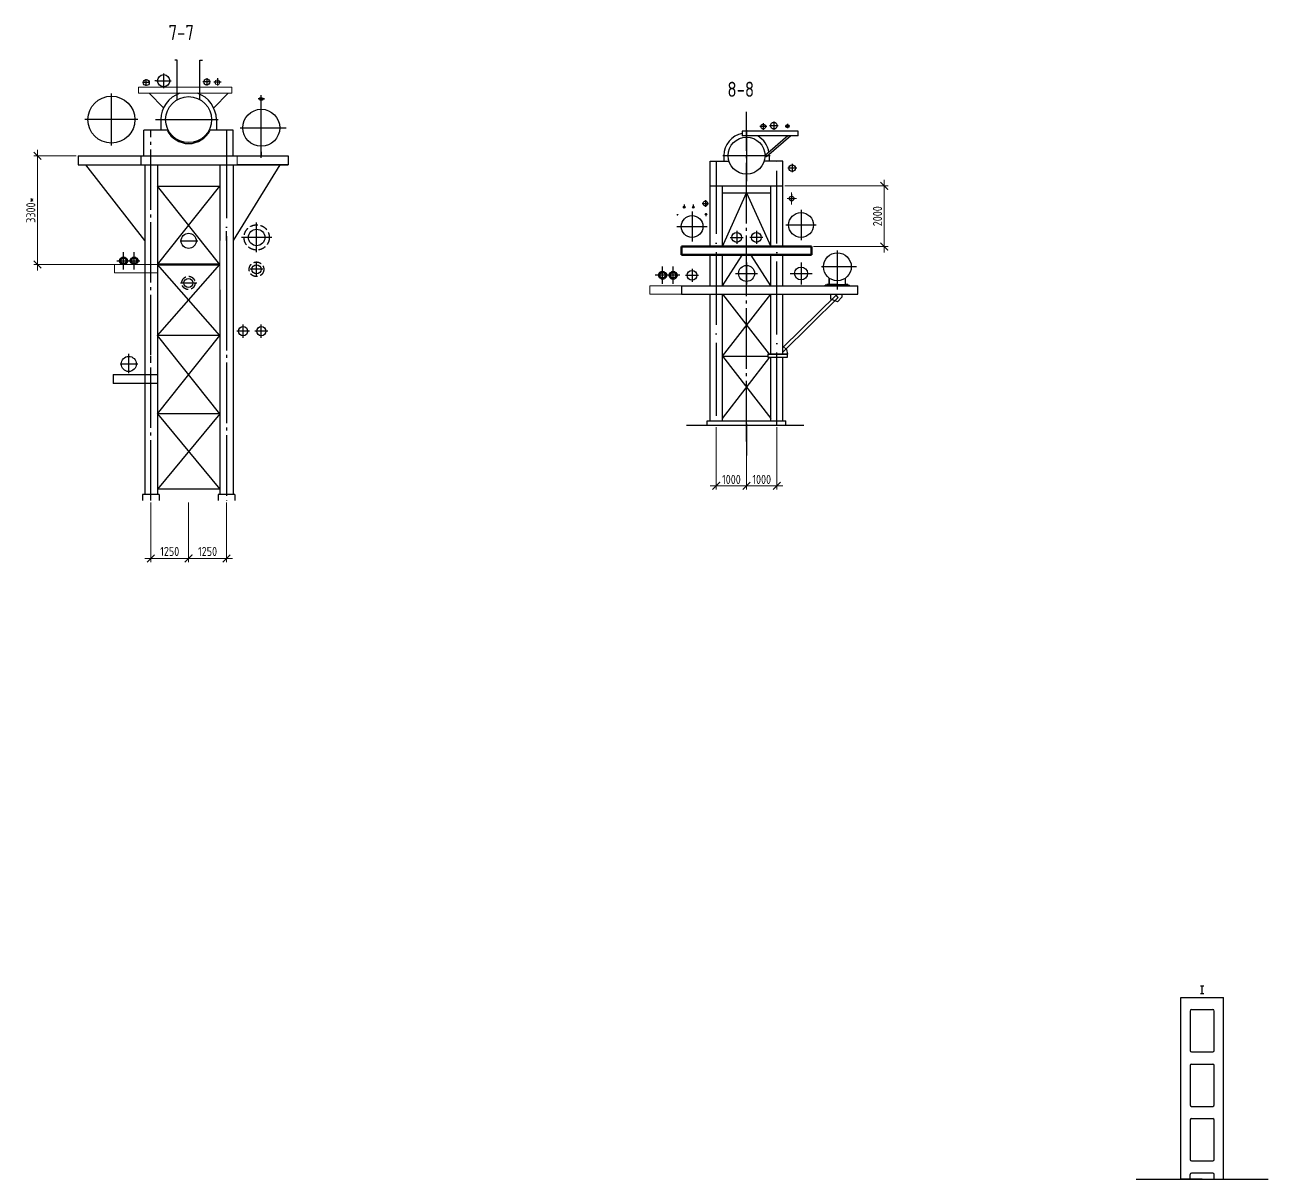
# Model space of a CAD drawing. Header units: inches. Extents: x -228863 to 215834, y 14270 to 189847.
# Drawn here: x 10319 to 51387, y 14270 to 52384 of the extents above; entities that cross this region are included whole.
import ezdxf

# ---------------------------------------------------------------- set-up
doc = ezdxf.new("R2010")
doc.units = ezdxf.units.IN
doc.header["$MEASUREMENT"] = 0
for name, pattern in [('ACAD_ISO04W100', [30, 24, -3, 0, -3]), ('ACAD_ISO10W100', [18, 12, -3, 0, -3]), ('GOST2.303 4', [7, 5, -2, 0]), ('GOST2.303 5', [24, 20, -1.5, 1, -1.5])]:
    doc.linetypes.add(name, pattern=pattern)
doc.layers.get('0').update_dxf_attribs({"linetype": 'CONTINUOUS', "lineweight": 20})
doc.layers.get('Defpoints').update_dxf_attribs({"linetype": 'CONTINUOUS'})
for name, color, linetype in [('DIM', 2, 'CONTINUOUS'), ('неосновной', 7, 'CONTINUOUS'), ('осевая', 7, 'ACAD_ISO04W100'), ('Размеры', 7, 'CONTINUOUS')]:
    doc.layers.add(name, color=color, linetype=linetype)
for name, color, linetype, lineweight in [('Text', 7, 'CONTINUOUS', 30), ('Кислород НД', 192, 'CONTINUOUS', 53), ('основной', 7, 'CONTINUOUS', 60), ('СПДС_ОСИ', 1, 'CONTINUOUS', 25)]:
    doc.layers.add(name, color=color, linetype=linetype, lineweight=lineweight)
doc.styles.add('GOST 2.304', font='CS_Gost2304.shx')
doc.styles.add('ГОСТ 2.304', font='CS_Gost2304.shx')
doc.dimstyles.new('1-10', dxfattribs={"dimtxt": 3, "dimasz": 2.5, "dimexe": 1.25, "dimexo": 0.625, "dimtad": 1, "dimdec": 0, "dimlfac": 10, "dimrnd": 0.001, "dimtxsty": 'GOST 2.304', "dimblk": 'ARCHTICK', "dimcen": 2.5, "dimdle": 2, "dimclrd": 7, "dimclre": 7, "dimadec": 0, "dimazin": 2, "dimtfac": 0.75, "dimtdec": 0, "dimtmove": 0, "dimatfit": 3, "dimfxl": 1, "dimtolj": 1, "dimlwd": 15, "dimlwe": 15, "dimarcsym": 0})

# ---------------------------------------------------------------- blocks, each defined once
blk = doc.blocks.new('_ArchTick')
at = {"color": 0, "linetype": 'ByBlock', "const_width": 0.15}
blk.add_lwpolyline([(-0.5, -0.5), (0.5, 0.5)], dxfattribs=at)
blk = doc.blocks.new('*D43')
at = {"layer": 'Defpoints', "color": 0}
for p in [(14479, 36674), (15729, 36674), (15729, 34765)]:
    blk.add_point(p, dxfattribs=at)
at = {"layer": 'неосновной', "color": 7, "linetype": 'Continuous', "lineweight": 15}
for p, q in [((14479, 36612), (14479, 34640)), ((15729, 36612), (15729, 34640)), ((14279, 34765), (15929, 34765))]:
    blk.add_line(p, q, dxfattribs=at)
at = {"layer": 'неосновной', "color": 7, "lineweight": 15, "xscale": 250, "yscale": 250, "zscale": 250, "rotation": 180}
blk.add_blockref('_ArchTick', (14479, 34765), dxfattribs=at)
at = {"layer": 'неосновной', "color": 7, "lineweight": 15, "xscale": 250, "yscale": 250, "zscale": 250}
blk.add_blockref('_ArchTick', (15729, 34765), dxfattribs=at)
at = {"layer": 'неосновной', "color": 0, "linetype": 'ByBlock', "ltscale": 50, "insert": (15104, 34996), "char_height": 300, "attachment_point": 5, "style": 'GOST 2.304'}
blk.add_mtext('\\A1;1250', dxfattribs=at)
blk = doc.blocks.new('*D44')
at = {"layer": 'Defpoints', "color": 0}
for p in [(15729, 36674), (16979, 36674), (16979, 34765)]:
    blk.add_point(p, dxfattribs=at)
at = {"layer": 'неосновной', "color": 7, "linetype": 'Continuous', "lineweight": 15}
for p, q in [((15729, 36612), (15729, 34640)), ((16979, 36612), (16979, 34640)), ((15529, 34765), (17179, 34765))]:
    blk.add_line(p, q, dxfattribs=at)
at = {"layer": 'неосновной', "color": 7, "lineweight": 15, "xscale": 250, "yscale": 250, "zscale": 250, "rotation": 180}
blk.add_blockref('_ArchTick', (15729, 34765), dxfattribs=at)
at = {"layer": 'неосновной', "color": 7, "lineweight": 15, "xscale": 250, "yscale": 250, "zscale": 250}
blk.add_blockref('_ArchTick', (16979, 34765), dxfattribs=at)
at = {"layer": 'неосновной', "color": 0, "linetype": 'ByBlock', "ltscale": 50, "insert": (16354, 34996), "char_height": 300, "attachment_point": 5, "style": 'GOST 2.304'}
blk.add_mtext('\\A1;1250', dxfattribs=at)
blk = doc.blocks.new('*D45')
at = {"layer": 'Defpoints', "color": 0}
for p in [(12081, 48060), (10735, 44470), (14704, 44470)]:
    blk.add_point(p, dxfattribs=at)
at = {"layer": 'неосновной', "color": 7, "linetype": 'Continuous', "lineweight": 15}
for p, q in [((12019, 48060), (10610, 48060)), ((10735, 48260), (10735, 44270)), ((14642, 44470), (10610, 44470))]:
    blk.add_line(p, q, dxfattribs=at)
at = {"layer": 'неосновной', "color": 7, "lineweight": 15, "xscale": 250, "yscale": 250, "zscale": 250}
for p, rotation in [((10735, 48060), 90), ((10735, 44470), 270)]:
    blk.add_blockref('_ArchTick', p, dxfattribs=dict(at, rotation=rotation))
at = {"layer": 'неосновной', "color": 0, "linetype": 'ByBlock', "ltscale": 50, "insert": (10516, 46265), "char_height": 300, "attachment_point": 5, "rotation": 90, "style": 'GOST 2.304'}
blk.add_mtext('\\A1;3300*', dxfattribs=at)
blk = doc.blocks.new('*D46')
at = {"layer": 'Defpoints', "color": 0}
for p in [(34158, 39166), (35159, 39166), (34158, 37163)]:
    blk.add_point(p, dxfattribs=at)
at = {"layer": 'неосновной', "color": 7, "linetype": 'Continuous', "lineweight": 15}
for p, q in [((34158, 39103), (34158, 37038)), ((35159, 39103), (35159, 37038)), ((35359, 37163), (33958, 37163))]:
    blk.add_line(p, q, dxfattribs=at)
at = {"layer": 'неосновной', "color": 7, "lineweight": 15, "xscale": 250, "yscale": 250, "zscale": 250, "rotation": 180}
blk.add_blockref('_ArchTick', (34158, 37163), dxfattribs=at)
at = {"layer": 'неосновной', "color": 7, "lineweight": 15, "xscale": 250, "yscale": 250, "zscale": 250}
blk.add_blockref('_ArchTick', (35159, 37163), dxfattribs=at)
at = {"layer": 'неосновной', "color": 0, "linetype": 'ByBlock', "ltscale": 50, "insert": (34659, 37375), "char_height": 300, "attachment_point": 5, "style": 'GOST 2.304'}
blk.add_mtext('\\A1;1000', dxfattribs=at)
blk = doc.blocks.new('*D47')
at = {"layer": 'Defpoints', "color": 0}
for p in [(33158, 39166), (34158, 39166), (33158, 37163)]:
    blk.add_point(p, dxfattribs=at)
at = {"layer": 'неосновной', "color": 7, "linetype": 'Continuous', "lineweight": 15}
for p, q in [((33158, 39103), (33158, 37038)), ((34158, 39103), (34158, 37038)), ((34358, 37163), (32958, 37163))]:
    blk.add_line(p, q, dxfattribs=at)
at = {"layer": 'неосновной', "color": 7, "lineweight": 15, "xscale": 250, "yscale": 250, "zscale": 250, "rotation": 180}
blk.add_blockref('_ArchTick', (33158, 37163), dxfattribs=at)
at = {"layer": 'неосновной', "color": 7, "lineweight": 15, "xscale": 250, "yscale": 250, "zscale": 250}
blk.add_blockref('_ArchTick', (34158, 37163), dxfattribs=at)
at = {"layer": 'неосновной', "color": 0, "linetype": 'ByBlock', "ltscale": 50, "insert": (33658, 37375), "char_height": 300, "attachment_point": 5, "style": 'GOST 2.304'}
blk.add_mtext('\\A1;1000', dxfattribs=at)
blk = doc.blocks.new('*D48')
at = {"layer": 'Defpoints', "color": 0}
for p in [(35361, 47066), (38708, 47066), (36308, 45066)]:
    blk.add_point(p, dxfattribs=at)
at = {"layer": 'неосновной', "color": 7, "linetype": 'Continuous', "lineweight": 15}
for p, q in [((38708, 44866), (38708, 47266)), ((35424, 47066), (38833, 47066)), ((36371, 45066), (38833, 45066))]:
    blk.add_line(p, q, dxfattribs=at)
at = {"layer": 'неосновной', "color": 7, "lineweight": 15, "xscale": 250, "yscale": 250, "zscale": 250}
for p, rotation in [((38708, 47066), 90), ((38708, 45066), 270)]:
    blk.add_blockref('_ArchTick', p, dxfattribs=dict(at, rotation=rotation))
at = {"layer": 'неосновной', "color": 0, "linetype": 'ByBlock', "ltscale": 50, "insert": (38484, 46066), "char_height": 300, "attachment_point": 5, "rotation": 90, "style": 'GOST 2.304'}
blk.add_mtext('\\A1;2000', dxfattribs=at)

msp = doc.modelspace()

# ---------------------------------------------------------------- linework, layer by layer
at = {"ltscale": 100}
for p, q in [((14077.874, 50324.026), (17156.147, 50324.026)), ((14077.874, 50324.026), (14077.874, 50124.026)), ((14077.874, 50124.026), (17156.147, 50124.026)), ((17156.147, 50324.026), (17156.147, 50124.026)), ((17329.826, 47759.587), (17329.826, 48059.945)), ((16754, 43454.678), (16754, 45259.945))]:
    msp.add_line(p, q, dxfattribs=at)
at = {"color": 0, "ltscale": 100}
for p, q in [((35646.487, 46846.4), (35646.487, 46450.6)), ((35808.614, 46648.5), (35504.052, 46648.5))]:
    msp.add_line(p, q, dxfattribs=at)
at = {"linetype": 'ByBlock', "ltscale": 100}
for points in [[(14704.01, 44469.93), (13277.097, 44469.93), (13277.097, 44199.93), (14704.01, 44199.93)], [(32008.5, 43765.5), (30963.179, 43765.5), (30963.179, 43495.5), (32008.5, 43495.5)]]:
    msp.add_lwpolyline(points, close=True, dxfattribs=at)
at = {"ltscale": 100}
msp.add_circle((16679, 50487.074), 79.5, dxfattribs=at)
at = {"linetype": 'ByBlock', "ltscale": 100}
msp.add_circle((15728.964, 45251.134), 250, dxfattribs=at)
at = {"color": 1, "linetype": 'ByBlock', "lineweight": 53, "ltscale": 100}
msp.add_circle((13929.021, 44595.614), 106.386, dxfattribs=at)
at = {"layer": 'DIM', "color": 0, "linetype": 'Continuous'}
msp.add_line((34158.5, 39211.532), (34158.5, 38170.061), dxfattribs=at)
at = {"layer": 'Кислород НД', "color": 1, "linetype": 'ByBlock', "ltscale": 100}
for centre in [(13579.021, 44595.614), (31386.5, 44115.5), (31736.5, 44115.5)]:
    msp.add_circle(centre, 109.5, dxfattribs=at)
at = {"layer": 'неосновной', "ltscale": 100}
for p, q in [((12081.034, 48059.945), (12081.034, 47759.945)), ((14279.021, 45259.945), (12337.023, 47759.945)), ((16754, 44469.945), (14704, 47059.945)), ((14704.008, 44469.93), (16754, 47059.945)), ((16754, 42122.551), (14704.045, 42122.52)), ((13750.84, 40881.268), (13750.84, 41523.418)), ((13233.112, 40842.482), (14704.094, 40842.539)), ((13233.112, 40842.482), (13233.112, 40542.539)), ((14704.094, 40842.539), (14704.094, 40542.539)), ((14704.094, 40542.539), (13233.112, 40542.539)), ((16754, 39542.467), (14704.144, 39542.439)), ((32170.56, 39165.5), (36054.739, 39165.5)), ((48507.929, 14270.446), (48507.929, 20270.446)), ((48507.929, 20270.446), (49907.929, 20270.446)), ((49907.929, 14270.446), (49907.929, 20270.446)), ((48807.929, 19820.417), (48807.929, 18520.475)), ((48857.958, 19870.446), (49557.9, 19870.446)), ((49607.929, 18520.475), (49607.929, 19820.417)), ((48857.958, 18470.446), (49557.9, 18470.446)), ((48857.958, 18070.446), (49557.9, 18070.446)), ((48807.929, 18020.417), (48807.929, 16720.475)), ((49607.929, 16720.475), (49607.929, 18020.417)), ((48857.958, 16670.446), (49557.9, 16670.446)), ((48807.929, 16220.417), (48807.929, 14920.475)), ((48857.958, 16270.446), (49557.9, 16270.446)), ((49607.929, 14920.475), (49607.929, 16220.417)), ((48857.958, 14870.446), (49557.9, 14870.446)), ((48807.929, 14270.446), (48807.929, 14420.417)), ((49557.9, 14470.446), (48857.958, 14470.446)), ((49607.929, 14270.446), (49607.929, 14420.417)), ((47028.759, 14270.446), (51387.098, 14270.446)), ((49207.929, 14270.446), (48507.929, 14270.446)), ((49207.929, 14270.446), (49907.929, 14270.446))]:
    msp.add_line(p, q, dxfattribs=at)
at = {"layer": 'неосновной', "linetype": 'Continuous', "ltscale": 100}
for p, q in [((31864.76, 46115.5), (31892.246, 46115.5)), ((31878.5, 46097.652), (31878.5, 46137.613)), ((37188.035, 43384.072), (37113.038, 43459.82))]:
    msp.add_line(p, q, dxfattribs=at)
at = {"layer": 'неосновной', "lineweight": 50, "ltscale": 100}
msp.add_line((14704.008, 44469.93), (16754, 44469.945), dxfattribs=at)
at = {"layer": 'неосновной', "linetype": 'Continuous', "lineweight": 25, "ltscale": 100}
for p, q in [((49265.429, 20640.995), (49150.429, 20640.995)), ((49207.929, 20400.995), (49207.929, 20640.995)), ((49150.429, 20400.995), (49265.429, 20400.995))]:
    msp.add_line(p, q, dxfattribs=at)
at = {"layer": 'неосновной', "linetype": 'Continuous', "ltscale": 100}
for centre, radius in [((31878.5, 46115.5), 8.375), ((32818.5, 46130.5), 24)]:
    msp.add_circle(centre, radius, dxfattribs=at)
at = {"layer": 'неосновной', "linetype": 'GOST2.303 4', "ltscale": 50}
for centre, radius in [((17976.407, 45364.952), 417.219), ((17969.79, 44312.969), 241.608), ((15722.367, 43863.211), 219.35)]:
    msp.add_circle(centre, radius, dxfattribs=at)
at = {"layer": 'неосновной', "ltscale": 100}
for centre, start, end in [((48857.958, 19820.417), 90, 180), ((49557.9, 19820.417), 0, 90), ((48857.958, 18520.475), 180, 270), ((49557.9, 18520.475), 270, 0), ((48857.958, 18020.417), 90, 180), ((49557.9, 18020.417), 0, 90), ((48857.958, 16720.475), 180, 270), ((49557.9, 16720.475), 270, 0), ((48857.958, 16220.417), 90, 180), ((49557.9, 16220.417), 0, 90), ((48857.958, 14920.475), 180, 270), ((49557.9, 14920.475), 270, 0), ((48857.958, 14420.417), 90, 180), ((49557.9, 14420.417), 0, 90)]:
    msp.add_arc(centre, 50.029, start, end, dxfattribs=at)
at = {"layer": 'осевая', "linetype": 'GOST2.303 5', "ltscale": 100}
for p, q in [((34158.5, 38629.874), (34158.5, 49514.998)), ((16979, 43634.945), (16979, 36674.055))]:
    msp.add_line(p, q, dxfattribs=at)
at = {"layer": 'осевая', "linetype": 'ByBlock', "ltscale": 100}
for p, q in [((14632.994, 49254.945), (16702.689, 49254.945)), ((16754, 42122.551), (14704.01, 44469.93)), ((14704.045, 42122.52), (16754, 44469.945)), ((16754, 39542.467), (14704.045, 42122.52)), ((14704.136, 39542.439), (16754, 42122.551)), ((16754, 39542.467), (14704.136, 37049.042)), ((14704.136, 39542.439), (16754, 37049.054))]:
    msp.add_line(p, q, dxfattribs=at)
at = {"layer": 'осевая', "lineweight": 25, "ltscale": 100}
for p, q in [((34158.5, 48910.017), (34158.5, 47220.983)), ((33377.619, 48065.5), (34939.381, 48065.5))]:
    msp.add_line(p, q, dxfattribs=at)
at = {"layer": 'осевая', "ltscale": 100}
for p, q in [((16979, 48402.275), (16979, 43345.958)), ((33158.5, 47879.827), (33158.5, 39165.5)), ((35158.5, 39165.5), (35158.5, 47879.827))]:
    msp.add_line(p, q, dxfattribs=at)
at = {"layer": 'осевая', "lineweight": 25, "ltscale": 50}
msp.add_line((33377.619, 48065.5), (34939.381, 48065.5), dxfattribs=at)
at = {"layer": 'осевая'}
for p, q in [((32818.5, 46063.293), (32818.5, 46169.09)), ((36308.5, 44795.5), (36308.5, 44885.142))]:
    msp.add_line(p, q, dxfattribs=at)
at = {"layer": 'осевая', "linetype": 'ACAD_ISO10W100', "ltscale": 100}
for p, q in [((33361.446, 43765.5), (34020.929, 44795.5)), ((34955.554, 43765.5), (34296.071, 44795.5))]:
    msp.add_line(p, q, dxfattribs=at)
at = {"layer": 'осевая', "linetype": 'ByBlock', "lineweight": 50}
msp.add_line((36308.5, 44795.5), (36308.5, 45065.5), dxfattribs=at)
at = {"layer": 'основной', "lineweight": 25, "ltscale": 100}
for p, q in [((36891.514, 44021.259), (36891.514, 43805.85)), ((37425.486, 43805.85), (37425.486, 44021.259)), ((36891.514, 43805.85), (36808.5, 43805.85)), ((36808.5, 43805.85), (36808.5, 43795.85)), ((36808.5, 43795.85), (36808.5, 43785.85)), ((37508.5, 43785.85), (36808.5, 43785.85)), ((37508.5, 43805.85), (37425.486, 43805.85)), ((37508.5, 43785.85), (37508.5, 43805.85))]:
    msp.add_line(p, q, dxfattribs=at)
msp.add_circle((37158.5, 44395.85), 460, dxfattribs=at)
at = {"layer": 'Размеры', "ltscale": 100}
for p, q in [((15354, 51214.945), (15274, 51214.945)), ((15354, 49915.986), (15354, 51214.945)), ((16104, 49915.986), (16104, 51214.945)), ((16104, 51214.945), (16184, 51214.945)), ((14329, 50369.803), (14329, 50595.305)), ((14672.075, 50539.945), (14612.075, 50539.945)), ((14672.075, 50539.945), (15148.164, 50539.945)), ((14904, 50291.831), (14904, 50776.517)), ((16329, 50624.62), (16329, 50377.93)), ((16679, 50629.221), (16679, 50382.531)), ((13179, 48395.609), (13179, 50113.995)), ((14441.357, 50481.009), (14211.055, 50480.066)), ((14426.402, 50124.026), (14902.43, 49647.998)), ((16447.297, 50501.275), (16201.974, 50501.275)), ((17031.598, 50124.026), (16555.57, 49647.998)), ((16801.661, 50487.074), (16556.339, 50487.074)), ((18129, 47998.57), (18129, 49718.368)), ((14048.743, 49254.945), (12297.326, 49254.945)), ((15020.356, 48904.945), (14254, 48904.945)), ((14254, 48059.945), (14254, 48904.945)), ((14813.736, 49254.945), (14813.736, 48904.945)), ((17204, 48904.945), (16437.644, 48904.945)), ((16644.264, 49254.945), (16644.264, 48904.945)), ((17204, 48059.945), (17204, 48904.945)), ((17436.06, 48986.818), (18821.94, 48986.818)), ((12081.034, 48059.945), (19014.568, 48059.945)), ((14154, 48059.945), (14154, 47759.945)), ((33410.378, 48065.5), (33410.378, 47879.827)), ((34906.622, 48065.5), (34906.622, 47879.827)), ((12081.034, 47759.945), (19014.568, 47759.945)), ((14279.021, 47759.945), (14279.021, 42334.945)), ((14704, 47759.945), (14704, 47059.945)), ((16754, 47759.945), (16754, 47059.945)), ((17204, 47759.945), (17204, 45259.945)), ((32955.554, 46771.106), (32955.554, 47879.827)), ((32955.554, 47879.827), (33577.445, 47879.827)), ((35361.446, 47879.827), (34739.555, 47879.827)), ((35361.446, 46771.106), (35361.446, 47879.827)), ((14704, 47059.945), (14704, 45259.945)), ((14704, 47059.945), (16754, 47059.945)), ((16754, 47059.945), (16754, 45259.945)), ((32955.554, 47065.5), (35361.446, 47065.5)), ((32955.554, 45065.5), (32955.554, 46846.457)), ((33361.446, 45065.5), (33361.446, 47065.5)), ((33361.446, 46840.5), (34955.554, 46840.5)), ((33361.446, 45065.5), (34158.5, 46840.5)), ((34158.5, 46840.5), (34955.554, 45065.5)), ((34955.554, 45065.5), (34955.554, 47065.5)), ((35361.446, 45065.5), (35361.446, 46846.457)), ((32098.5, 46454.829), (32098.5, 46326.769)), ((32398.5, 46447.62), (32398.5, 46326.769)), ((32701.188, 46485.5), (32895.812, 46485.5)), ((32798.5, 46595.37), (32798.5, 46375.63)), ((35549.175, 46648.5), (35743.799, 46648.5)), ((35646.487, 46791.522), (35646.487, 46648.5)), ((32059.737, 46364), (32137.263, 46364)), ((32358.5, 46224.741), (32358.5, 45226.259)), ((32359.737, 46364), (32437.263, 46364)), ((32787.896, 46130.5), (32849.33, 46130.5)), ((35958.5, 46275.481), (35958.5, 45276.999)), ((17974.752, 44874.128), (17974.752, 45852.988)), ((31859.259, 45725.5), (32857.741, 45725.5)), ((35459.259, 45776.24), (36457.741, 45776.24)), ((14704, 45259.945), (14704.037, 42334.945)), ((15447.633, 45251.134), (16031.48, 45251.134)), ((16979, 45259.945), (16979, 45576.7)), ((17204, 45259.945), (17204, 43351.652)), ((18472.41, 45364.952), (17480.403, 45364.952)), ((33619.362, 45365.5), (34047.638, 45365.5)), ((33833.5, 45579.638), (33833.5, 45151.362)), ((34697.638, 45365.5), (34269.362, 45365.5)), ((34483.5, 45579.638), (34483.5, 45151.362)), ((32008.5, 45065.5), (36308.5, 45065.5)), ((32008.5, 45065.5), (32008.5, 44975.142)), ((32955.554, 43765.5), (32955.554, 44795.5)), ((33361.446, 43765.5), (33361.446, 44795.5)), ((34955.554, 43765.5), (34955.554, 44795.5)), ((35361.446, 43765.5), (35361.446, 44795.5)), ((37158.5, 43651.207), (37158.5, 44930.688)), ((17969.79, 44094.909), (17969.79, 44531.028)), ((34158.5, 44539.592), (34158.5, 43812.336)), ((35958.5, 44539.592), (35958.5, 43812.336)), ((37790.775, 44395.85), (36632.444, 44395.85)), ((18181.03, 44312.969), (17758.551, 44312.969)), ((32144.362, 44115.5), (32572.638, 44115.5)), ((32358.5, 44329.638), (32358.5, 43901.362)), ((33794.872, 44178.5), (34522.128, 44178.5)), ((35594.872, 44178.5), (36322.128, 44178.5)), ((15458.954, 43863.211), (15999.046, 43863.211)), ((16754, 43634.945), (16754, 42334.945)), ((17204, 43634.945), (17204, 42634.945)), ((32008.5, 43765.5), (36308.5, 43765.5)), ((32008.5, 43765.5), (37828.5, 43765.5)), ((32008.5, 43765.5), (32008.5, 43495.5)), ((37828.5, 43495.5), (37828.5, 43765.5)), ((32008.5, 43495.5), (37828.5, 43495.5)), ((32955.554, 39304.922), (32955.554, 43495.5)), ((33361.446, 43495.5), (34904.095, 41507.425)), ((33361.446, 41441.109), (34955.554, 43495.5)), ((33361.446, 39304.922), (33361.446, 43495.5)), ((34955.554, 41507.425), (34955.554, 43495.5)), ((35361.446, 41507.425), (35361.446, 43495.5)), ((37113.038, 43459.82), (35361.446, 41725.623)), ((37188.035, 43384.072), (35361.446, 41575.623)), ((36945.534, 43330.514), (36945.534, 43495.85)), ((37089.169, 43268.477), (36945.534, 43330.514)), ((37158.5, 43238.532), (37089.169, 43268.477)), ((37302.653, 43396.26), (37158.5, 43238.532)), ((37302.653, 43495.85), (37302.653, 43396.26)), ((14279.021, 42334.945), (14279.021, 36874.055)), ((14704.037, 42334.945), (14704.245, 36874.055)), ((16754, 42334.945), (16754, 36874.055)), ((17204, 42634.945), (17204, 36874.055)), ((17529, 42052.255), (17529, 42488.374)), ((18129, 42052.255), (18129, 42488.374)), ((17721.841, 42270.314), (17317.521, 42270.314)), ((17740.239, 42270.314), (17317.761, 42270.314)), ((18321.841, 42270.314), (17917.521, 42270.314)), ((18340.239, 42270.314), (17917.761, 42270.314)), ((32955.554, 41460.18), (32955.554, 41881.193)), ((35511.932, 41507.425), (34864.342, 41507.425)), ((34864.342, 41507.425), (34864.342, 41407.425)), ((35511.932, 41495.425), (34864.342, 41495.425)), ((35361.446, 41778.986), (35474.424, 41664.875)), ((35474.424, 41664.875), (35511.932, 41507.425)), ((35511.932, 41407.425), (35511.932, 41507.425)), ((13469.473, 41187.322), (14053.321, 41187.322)), ((14479.021, 41243.988), (14479.021, 41443.988)), ((33361.446, 41441.109), (34955.554, 39386.717)), ((33361.446, 41441.109), (34864.342, 41441.109)), ((33361.446, 39386.717), (34929.417, 41407.425)), ((34864.342, 41407.425), (35511.932, 41407.425)), ((34955.554, 39304.922), (34955.554, 41407.425)), ((35361.446, 39304.922), (35361.446, 41407.425)), ((14704.136, 39674.055), (14704.136, 36874.055)), ((32856.315, 39165.5), (32856.315, 39304.922)), ((32856.315, 39304.922), (35460.685, 39304.922)), ((35460.685, 39165.5), (35460.685, 39304.922)), ((16754, 37049.054), (14704.136, 37049.042)), ((14279.021, 36874.055), (14204, 36874.055)), ((14204, 36874.055), (14204, 36674.055)), ((14754.136, 36874.055), (14279.021, 36874.055)), ((14754.136, 36874.055), (14754.136, 36674.055)), ((17254.068, 36874.055), (16703.932, 36874.055)), ((16703.932, 36874.055), (16703.932, 36674.055)), ((17254.068, 36874.055), (17254.068, 36674.055))]:
    msp.add_line(p, q, dxfattribs=at)
at = {"layer": 'Размеры', "ltscale": 25}
for p, q in [((18233.005, 49936.72), (18024.962, 49936.72)), ((18048.217, 49936.72), (18209.75, 49936.72)), ((18128.983, 49657.864), (18128.983, 50057.542)), ((35858.5, 48875.5), (34017.817, 48875.5)), ((34017.817, 48875.5), (34017.817, 48715.5)), ((34823.679, 49025.5), (34593.321, 49025.5)), ((34708.5, 49134.04), (34708.5, 48916.96)), ((35205.41, 49055.5), (34911.59, 49055.5)), ((35058.5, 49192.382), (35058.5, 48918.618)), ((35438.684, 49039.5), (35578.316, 49039.5)), ((35508.5, 49110.961), (35508.5, 48968.039)), ((35858.5, 48715.5), (35858.5, 48875.5)), ((35858.5, 48715.5), (34017.817, 48715.5)), ((35521.603, 48715.5), (34777.59, 48073.345)), ((35619.555, 48715.5), (34819.407, 48024.896)), ((17329.826, 48059.945), (19014.568, 48059.945)), ((19014.568, 48059.945), (19014.568, 47759.945)), ((34777.59, 48073.345), (34819.407, 48024.896)), ((18746.177, 47759.888), (17204, 45259.945)), ((19014.568, 47759.945), (17329.826, 47759.587)), ((35813.679, 47653.429), (35519.859, 47653.429)), ((35666.769, 47790.311), (35666.769, 47516.547))]:
    msp.add_line(p, q, dxfattribs=at)
at = {"layer": 'Размеры', "ltscale": 50}
for p, q in [((18087.462, 49936.72), (18233.005, 49936.72)), ((17522.627, 48986.72), (18946.916, 48986.72)), ((18129, 48192.768), (18129, 48071.58)), ((34158.5, 39180.282), (34158.5, 38170.061))]:
    msp.add_line(p, q, dxfattribs=at)
at = {"layer": 'Размеры', "linetype": 'GOST2.303 5', "ltscale": 100}
for p, q in [((14479, 36674.055), (14479, 48904.945)), ((16979, 48904.945), (16979, 48402.275))]:
    msp.add_line(p, q, dxfattribs=at)
at = {"layer": 'Размеры', "lineweight": 25, "ltscale": 100}
for p, q in [((14704, 47059.945), (16754, 47059.945)), ((36891.514, 43805.85), (36891.514, 44021.259)), ((37158.5, 43785.85), (37158.5, 43985.85)), ((37425.486, 43805.85), (37425.486, 44021.259)), ((36758.5, 43785.85), (37558.5, 43785.85)), ((36758.5, 43765.85), (36758.5, 43785.85)), ((36808.5, 43785.85), (36758.5, 43785.85)), ((36758.5, 43785.85), (36758.5, 43765.85)), ((37158.5, 43765.85), (36758.5, 43765.85)), ((36758.5, 43765.85), (37558.5, 43765.85)), ((37158.5, 43805.85), (36808.5, 43805.85)), ((36808.5, 43805.85), (36808.5, 43785.85)), ((37158.5, 43785.85), (37158.5, 43805.85)), ((37158.5, 43805.85), (37508.5, 43805.85)), ((37158.5, 43765.85), (37158.5, 43785.85)), ((37508.5, 43805.85), (37508.5, 43785.85)), ((37558.5, 43765.85), (37558.5, 43785.85)), ((37558.5, 43765.85), (37558.5, 43785.85))]:
    msp.add_line(p, q, dxfattribs=at)
at = {"layer": 'Размеры', "lineweight": 50, "ltscale": 100}
for p, q in [((32008.5, 45065.5), (36308.5, 45065.5)), ((32008.5, 45065.5), (32008.5, 44795.5)), ((32008.5, 44795.5), (36308.5, 44795.5))]:
    msp.add_line(p, q, dxfattribs=at)
at = {"layer": 'Размеры', "ltscale": 100}
for centre, radius in [((14329, 50479.945), 100), ((14904, 50539.945), 200), ((16329.337, 50501.275), 100), ((13179, 49254.945), 775), ((15729, 49254.945), 760), ((18128.983, 49936.72), 54), ((18129, 48986.818), 610), ((34158.5, 48065.5), 610), ((32798.5, 46485.5), 79.5), ((35646.487, 46648.5), 79.5), ((32358.5, 45725.5), 360), ((32098.5, 46364), 28.5), ((32398.5, 46364), 28.5), ((35958.5, 45776.24), 410), ((15729, 45251.134), 250), ((33833.5, 45365.5), 162.5), ((34483.5, 45365.5), 162.5), ((17969.872, 44312.969), 150), ((34158.5, 44175.964), 264.5), ((35958.5, 44175.964), 213), ((15722.367, 43863.211), 150), ((32358.5, 44115.5), 162.5), ((17529.082, 42270.314), 150), ((18129.082, 42270.314), 150), ((13750.84, 41187.322), 250)]:
    msp.add_circle(centre, radius, dxfattribs=at)
at = {"layer": 'Размеры', "ltscale": 25}
for centre, radius in [((34708.5, 49025.5), 79.5), ((35058.5, 49055.5), 109.5), ((35666.769, 47653.429), 109.5)]:
    msp.add_circle(centre, radius, dxfattribs=at)
at = {"layer": 'Размеры', "ltscale": 0.666667}
for centre, radius in [((35508.5, 49039.5), 54), ((17974.752, 45364.952), 272.679)]:
    msp.add_circle(centre, radius, dxfattribs=at)
at = {"layer": 'Размеры', "ltscale": 100}
for centre, radius, start, end in [((15729, 49254.945), 915.264, 108.278971, 180), ((15729, 49254.945), 915.264, 0, 71.721029), ((15729, 49254.945), 790.365, 206.2847978, 333.7152022), ((34158.5, 48065.5), 748.122, 100.8389288, 180), ((34158.5, 48065.5), 748.122, 8.6056166, 60.3243348), ((34158.5, 48065.5), 748.122, 0, 2.6051316)]:
    msp.add_arc(centre, radius, start, end, dxfattribs=at)
at = {"layer": 'СПДС_ОСИ', "linetype": 'ByBlock', "ltscale": 100}
for p, q in [((13579.021, 44310.614), (13579.021, 44880.614)), ((13929.021, 44310.614), (13929.021, 44880.614)), ((13360.097, 44595.614), (14117.097, 44595.614)), ((31386.5, 43830.5), (31386.5, 44400.5)), ((31736.5, 43830.5), (31736.5, 44400.5)), ((31948.679, 44115.5), (31137.179, 44115.5))]:
    msp.add_line(p, q, dxfattribs=at)

# ---------------------------------------------------------------- texts
at = {"layer": 'Text', "linetype": 'Continuous', "ltscale": 100, "style": 'ГОСТ 2.304'}
for s, p in [('7-7', (15065.5, 51884)), ('8-8', (33525.5, 50007))]:
    msp.add_text(s, height=500, dxfattribs=at).set_placement(p)

# ---------------------------------------------------------------- dimensions: what is measured, and where the dimension line sits
at = {"layer": 'неосновной'}
dim = msp.add_linear_dim(base=(10734.523, 44469.93), p1=(12081.034, 48059.945), p2=(14704.008, 44469.93), angle=90, text='3300*', dimstyle='1-10', override={"dimscale": 100, "dimlfac": 1, "dimtxsty": 'GOST 2.304', "dimblk1": 'ArchTick', "dimblk2": 'ArchTick', "dimsah": 1, "dimtmove": 0, "dimtolj": 1}, dxfattribs=at)
dim.commit()
dim.dimension.update_dxf_attribs({"geometry": '*D45', "text_midpoint": (10515.81, 46264.938)})
dim = msp.add_linear_dim(base=(38708.5, 47065.5), p1=(36308.5, 45065.5), p2=(35361.446, 47065.5), angle=90, dimstyle='1-10', override={"dimscale": 100, "dimlfac": 1, "dimtxsty": 'GOST 2.304', "dimblk1": 'ArchTick', "dimblk2": 'ArchTick', "dimsah": 1, "dimtmove": 0, "dimtolj": 1}, dxfattribs=at)
dim.commit()
dim.dimension.update_dxf_attribs({"geometry": '*D48', "text_midpoint": (38484.381, 46065.5)})
dim = msp.add_linear_dim(base=(33158.5, 37162.994), p1=(34158.5, 39165.5), p2=(33158.5, 39165.5), text='1000', dimstyle='1-10', override={"dimscale": 100, "dimlfac": 1, "dimtxsty": 'GOST 2.304', "dimblk1": 'ArchTick', "dimblk2": 'ArchTick', "dimsah": 1, "dimtmove": 0, "dimtolj": 1}, dxfattribs=at)
dim.commit()
dim.dimension.update_dxf_attribs({"geometry": '*D47', "text_midpoint": (33658.5, 37375.494)})
dim = msp.add_linear_dim(base=(34158.5, 37162.994), p1=(35158.5, 39165.5), p2=(34158.5, 39165.5), text='1000', dimstyle='1-10', override={"dimscale": 100, "dimlfac": 1, "dimtxsty": 'GOST 2.304', "dimblk1": 'ArchTick', "dimblk2": 'ArchTick', "dimsah": 1, "dimtmove": 0, "dimtolj": 1}, dxfattribs=at)
dim.commit()
dim.dimension.update_dxf_attribs({"geometry": '*D46', "text_midpoint": (34658.5, 37162.994), "dimtype": 160})
for base, p1, p2, picture, middle in [((15729, 34765.243), (14479, 36674.055), (15729, 36674.055), '*D43', (15104, 34995.575)), ((16979, 34765.243), (15729, 36674.055), (16979, 36674.055), '*D44', (16354, 34995.575))]:
    dim = msp.add_linear_dim(base=base, p1=p1, p2=p2, dimstyle='1-10', override={"dimscale": 100, "dimlfac": 1, "dimtxsty": 'GOST 2.304', "dimblk1": 'ArchTick', "dimblk2": 'ArchTick', "dimsah": 1, "dimtmove": 0, "dimtolj": 1}, dxfattribs=at)
    dim.commit()
    dim.dimension.update_dxf_attribs({"geometry": picture, "text_midpoint": middle})

doc.saveas('drawing.dxf')
